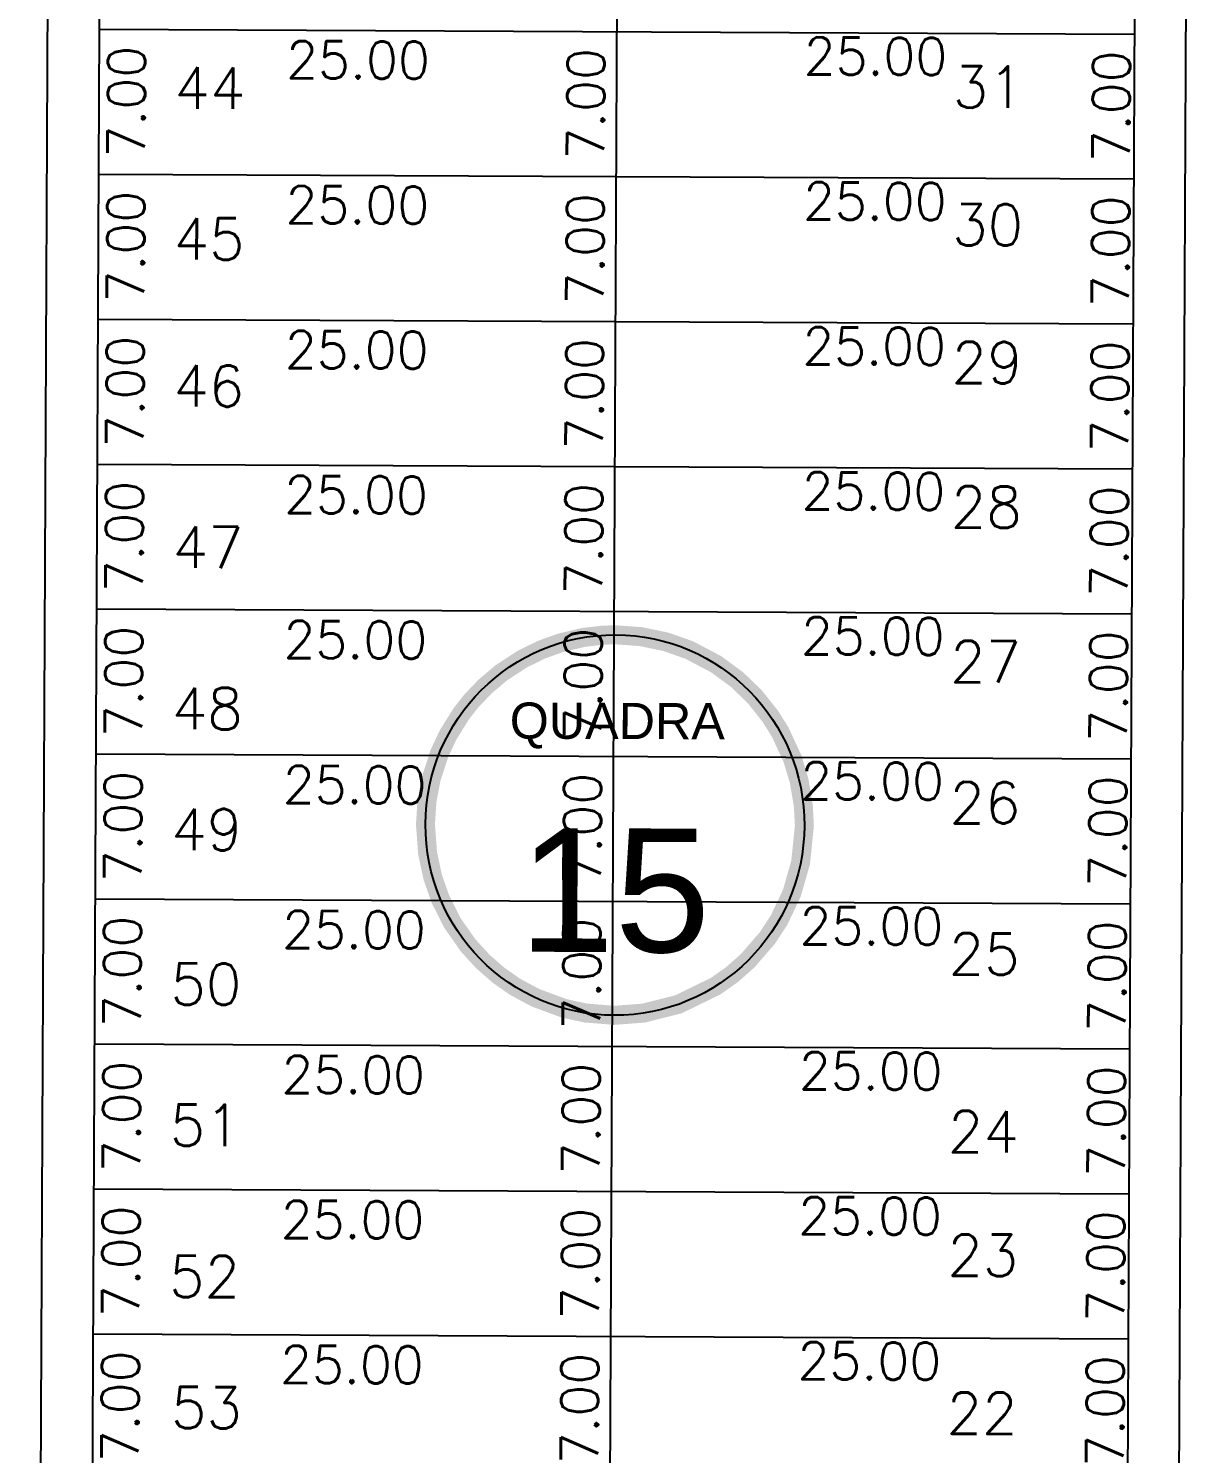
# Model space of a CAD drawing. Header units: millimetres. Extents: x -4430026 to 4783824, y 584 to 9593110.
# Drawn here: x 2677 to 2733.1, y 1837.5 to 1906.4 of the extents above; entities that cross this region are included whole.
import ezdxf
from ezdxf.enums import TextEntityAlignment as Align

# ---------------------------------------------------------------- set-up
doc = ezdxf.new("R2010")
doc.units = ezdxf.units.MM
for name, color, linetype in [('Calçada', 1, 'Continuous'), ('Cota', 8, 'Continuous'), ('Lotes', 2, 'Continuous'), ('Numero de lotes', 5, 'Continuous'), ('númeraçãoquadras', 4, 'Continuous'), ('QUADRA', 4, 'Continuous')]:
    doc.layers.add(name, color=color, linetype=linetype)
doc.styles.add('arcad1', font='romans.shx')
doc.styles.add('ROMANS', font='romans.shx')
doc.styles.add('STYLE1', font='sanss___.ttf')
doc.dimstyles.get("Standard").update_dxf_attribs({"dimtxt": 0.18, "dimasz": 0.18, "dimexe": 0.18, "dimexo": 0.0625, "dimgap": 0.09, "dimtad": 0, "dimtih": 1, "dimtoh": 1, "dimdec": 4, "dimzin": 0, "dimdsep": 46, "dimtxsty": 'Standard', "dimcen": 0.09, "dimadec": 0, "dimazin": 0, "dimtfac": 1, "dimtdec": 4, "dimtofl": 0, "dimtmove": 0, "dimatfit": 3, "dimfxl": 1, "dimtolj": 1, "dimtzin": 0, "dimarcsym": 0})

# ---------------------------------------------------------------- blocks, each defined once
blk = doc.blocks.new('NUM_quadra')
at = {"color": 6, "const_width": 0.02}
blk.add_lwpolyline([(-0.0134, 0.1996), (-0.034, 0.1971), (-0.0579, 0.1914), (-0.0779, 0.1842), (-0.0981, 0.1743), (-0.1208, 0.1594), (-0.1377, 0.145), (-0.1521, 0.1299), (-0.1625, 0.1166), (-0.1764, 0.0942), (-0.1852, 0.0754), (-0.1941, 0.0483), (-0.1985, 0.0243), (-0.2, 0), (-0.1977, -0.0299), (-0.1921, -0.0556), (-0.1839, -0.0786), (-0.1713, -0.1033), (-0.1546, -0.1269), (-0.1389, -0.1439), (-0.1219, -0.1586), (-0.1046, -0.1705), (-0.0831, -0.1819), (-0.0531, -0.1928), (-0.0302, -0.1977), (0, -0.2), (0.0309, -0.1976), (0.0677, -0.1882), (0.1069, -0.169), (0.124, -0.1569), (0.1407, -0.1421), (0.1614, -0.1181), (0.1737, -0.0992), (0.187, -0.071), (0.1962, -0.0386), (0.2, 0), (0.1989, 0.0205), (0.1943, 0.0473), (0.1871, 0.0707), (0.1741, 0.0984), (0.1635, 0.1151), (0.1472, 0.1354), (0.1285, 0.1533), (0.1063, 0.1694), (0.0782, 0.1841), (0.0533, 0.1928), (0.0267, 0.1982), (0, 0.2)], close=True, dxfattribs=at)
blk.add_circle((0, 0), 0.2)
at = {"color": 3, "insert": (-0.1114, 0.1285), "char_height": 0.038, "width": 0.2663, "attachment_point": 1, "style": 'STYLE1'}
blk.add_mtext('\\fArial|b0|i0|c0|p34;QUADRA', dxfattribs=at)
at = {"color": 3, "style": 'STYLE1'}
blk.add_attdef('00', text='', height=0.13, dxfattribs=at).set_placement((0, -0.1335), align=Align.CENTER)
blk = doc.blocks.new('*D12729')
at = {"layer": 'DEFPOINTS', "color": 0}
for p in [(2680.136, 1843.323), (2705.135, 1843.204), (2705.112, 1838.174)]:
    blk.add_point(p, dxfattribs=at)
at = {"layer": 'Cota', "color": 41, "insert": (2692.629, 1841.833), "char_height": 1.8, "attachment_point": 5, "rotation": 359.72858, "style": 'ROMANS'}
blk.add_mtext('\\A1;25.00', dxfattribs=at)
blk = doc.blocks.new('*D12730')
at = {"layer": 'DEFPOINTS', "color": 0}
for p in [(2705.135, 1843.204), (2730.135, 1843.086), (2705.113, 1838.472)]:
    blk.add_point(p, dxfattribs=at)
at = {"layer": 'Cota', "color": 41, "insert": (2717.63, 1842.012), "char_height": 1.8, "attachment_point": 5, "rotation": 359.72858, "style": 'ROMANS'}
blk.add_mtext('\\A1;25.00', dxfattribs=at)
blk = doc.blocks.new('*D12731')
at = {"layer": 'DEFPOINTS', "color": 0}
for p in [(2680.136, 1843.323), (2685.052, 1843.3), (2680.103, 1836.323)]:
    blk.add_point(p, dxfattribs=at)
at = {"layer": 'Cota', "color": 41, "insert": (2681.436, 1839.817), "char_height": 1.8, "attachment_point": 5, "rotation": 89.72858, "style": 'ROMANS'}
blk.add_mtext('\\A1;7.00', dxfattribs=at)
blk = doc.blocks.new('*D12732')
at = {"layer": 'DEFPOINTS', "color": 0}
for p in [(2701.439, 1843.222), (2701.406, 1836.222), (2707.216, 1836.195)]:
    blk.add_point(p, dxfattribs=at)
at = {"layer": 'Cota', "color": 41, "insert": (2703.633, 1839.712), "char_height": 1.8, "attachment_point": 5, "rotation": 89.72858, "style": 'ROMANS'}
blk.add_mtext('\\A1;7.00', dxfattribs=at)
blk = doc.blocks.new('*D12733')
at = {"layer": 'DEFPOINTS', "color": 0}
for p in [(2727.808, 1843.097), (2727.775, 1836.097), (2732.602, 1836.074)]:
    blk.add_point(p, dxfattribs=at)
at = {"layer": 'Cota', "color": 41, "insert": (2729.019, 1839.591), "char_height": 1.8, "attachment_point": 5, "rotation": 89.72858, "style": 'ROMANS'}
blk.add_mtext('\\A1;7.00', dxfattribs=at)
blk = doc.blocks.new('*D12734')
at = {"layer": 'DEFPOINTS', "color": 0}
for p in [(2680.169, 1850.323), (2705.169, 1850.204), (2705.145, 1845.174)]:
    blk.add_point(p, dxfattribs=at)
at = {"layer": 'Cota', "color": 41, "insert": (2692.662, 1848.833), "char_height": 1.8, "attachment_point": 5, "rotation": 359.72858, "style": 'ROMANS'}
blk.add_mtext('\\A1;25.00', dxfattribs=at)
blk = doc.blocks.new('*D12735')
at = {"layer": 'DEFPOINTS', "color": 0}
for p in [(2705.169, 1850.204), (2730.168, 1850.086), (2705.146, 1845.472)]:
    blk.add_point(p, dxfattribs=at)
at = {"layer": 'Cota', "color": 41, "insert": (2717.663, 1849.012), "char_height": 1.8, "attachment_point": 5, "rotation": 359.72858, "style": 'ROMANS'}
blk.add_mtext('\\A1;25.00', dxfattribs=at)
blk = doc.blocks.new('*D12736')
at = {"layer": 'DEFPOINTS', "color": 0}
for p in [(2680.169, 1850.323), (2685.085, 1850.3), (2680.136, 1843.323)]:
    blk.add_point(p, dxfattribs=at)
at = {"layer": 'Cota', "color": 41, "insert": (2681.469, 1846.817), "char_height": 1.8, "attachment_point": 5, "rotation": 89.72858, "style": 'ROMANS'}
blk.add_mtext('\\A1;7.00', dxfattribs=at)
blk = doc.blocks.new('*D12737')
at = {"layer": 'DEFPOINTS', "color": 0}
for p in [(2701.473, 1850.222), (2701.439, 1843.222), (2707.249, 1843.194)]:
    blk.add_point(p, dxfattribs=at)
at = {"layer": 'Cota', "color": 41, "insert": (2703.666, 1846.711), "char_height": 1.8, "attachment_point": 5, "rotation": 89.72858, "style": 'ROMANS'}
blk.add_mtext('\\A1;7.00', dxfattribs=at)
blk = doc.blocks.new('*D12738')
at = {"layer": 'DEFPOINTS', "color": 0}
for p in [(2727.841, 1850.097), (2727.808, 1843.097), (2732.635, 1843.074)]:
    blk.add_point(p, dxfattribs=at)
at = {"layer": 'Cota', "color": 41, "insert": (2729.052, 1846.591), "char_height": 1.8, "attachment_point": 5, "rotation": 89.72858, "style": 'ROMANS'}
blk.add_mtext('\\A1;7.00', dxfattribs=at)
blk = doc.blocks.new('*D12739')
at = {"layer": 'DEFPOINTS', "color": 0}
for p in [(2680.202, 1857.323), (2705.202, 1857.204), (2705.178, 1852.174)]:
    blk.add_point(p, dxfattribs=at)
at = {"layer": 'Cota', "color": 41, "insert": (2692.695, 1855.833), "char_height": 1.8, "attachment_point": 5, "rotation": 359.72858, "style": 'ROMANS'}
blk.add_mtext('\\A1;25.00', dxfattribs=at)
blk = doc.blocks.new('*D12740')
at = {"layer": 'DEFPOINTS', "color": 0}
for p in [(2705.202, 1857.204), (2730.202, 1857.086), (2705.179, 1852.472)]:
    blk.add_point(p, dxfattribs=at)
at = {"layer": 'Cota', "color": 41, "insert": (2717.696, 1856.012), "char_height": 1.8, "attachment_point": 5, "rotation": 359.72858, "style": 'ROMANS'}
blk.add_mtext('\\A1;25.00', dxfattribs=at)
blk = doc.blocks.new('*D12741')
at = {"layer": 'DEFPOINTS', "color": 0}
for p in [(2680.202, 1857.323), (2685.118, 1857.299), (2680.169, 1850.323)]:
    blk.add_point(p, dxfattribs=at)
at = {"layer": 'Cota', "color": 41, "insert": (2681.502, 1853.817), "char_height": 1.8, "attachment_point": 5, "rotation": 89.72858, "style": 'ROMANS'}
blk.add_mtext('\\A1;7.00', dxfattribs=at)
blk = doc.blocks.new('*D12742')
at = {"layer": 'DEFPOINTS', "color": 0}
for p in [(2701.506, 1857.222), (2701.473, 1850.222), (2707.283, 1850.194)]:
    blk.add_point(p, dxfattribs=at)
at = {"layer": 'Cota', "color": 41, "insert": (2703.699, 1853.711), "char_height": 1.8, "attachment_point": 5, "rotation": 89.72858, "style": 'ROMANS'}
blk.add_mtext('\\A1;7.00', dxfattribs=at)
blk = doc.blocks.new('*D12743')
at = {"layer": 'DEFPOINTS', "color": 0}
for p in [(2727.874, 1857.097), (2727.841, 1850.097), (2732.668, 1850.074)]:
    blk.add_point(p, dxfattribs=at)
at = {"layer": 'Cota', "color": 41, "insert": (2729.085, 1853.591), "char_height": 1.8, "attachment_point": 5, "rotation": 89.72858, "style": 'ROMANS'}
blk.add_mtext('\\A1;7.00', dxfattribs=at)
blk = doc.blocks.new('*D12744')
at = {"layer": 'DEFPOINTS', "color": 0}
for p in [(2680.235, 1864.323), (2705.235, 1864.204), (2705.211, 1859.174)]:
    blk.add_point(p, dxfattribs=at)
at = {"layer": 'Cota', "color": 41, "insert": (2692.728, 1862.833), "char_height": 1.8, "attachment_point": 5, "rotation": 359.72858, "style": 'ROMANS'}
blk.add_mtext('\\A1;25.00', dxfattribs=at)
blk = doc.blocks.new('*D12745')
at = {"layer": 'DEFPOINTS', "color": 0}
for p in [(2705.235, 1864.204), (2730.235, 1864.086), (2705.213, 1859.471)]:
    blk.add_point(p, dxfattribs=at)
at = {"layer": 'Cota', "color": 41, "insert": (2717.729, 1863.012), "char_height": 1.8, "attachment_point": 5, "rotation": 359.72858, "style": 'ROMANS'}
blk.add_mtext('\\A1;25.00', dxfattribs=at)
blk = doc.blocks.new('*D12746')
at = {"layer": 'DEFPOINTS', "color": 0}
for p in [(2680.235, 1864.323), (2685.152, 1864.299), (2680.202, 1857.323)]:
    blk.add_point(p, dxfattribs=at)
at = {"layer": 'Cota', "color": 41, "insert": (2681.535, 1860.816), "char_height": 1.8, "attachment_point": 5, "rotation": 89.72858, "style": 'ROMANS'}
blk.add_mtext('\\A1;7.00', dxfattribs=at)
blk = doc.blocks.new('*D12747')
at = {"layer": 'DEFPOINTS', "color": 0}
for p in [(2701.539, 1864.222), (2701.506, 1857.222), (2707.316, 1857.194)]:
    blk.add_point(p, dxfattribs=at)
at = {"layer": 'Cota', "color": 41, "insert": (2703.732, 1860.711), "char_height": 1.8, "attachment_point": 5, "rotation": 89.72858, "style": 'ROMANS'}
blk.add_mtext('\\A1;7.00', dxfattribs=at)
blk = doc.blocks.new('*D12748')
at = {"layer": 'DEFPOINTS', "color": 0}
for p in [(2727.907, 1864.097), (2727.874, 1857.097), (2732.701, 1857.074)]:
    blk.add_point(p, dxfattribs=at)
at = {"layer": 'Cota', "color": 41, "insert": (2729.118, 1860.591), "char_height": 1.8, "attachment_point": 5, "rotation": 89.72858, "style": 'ROMANS'}
blk.add_mtext('\\A1;7.00', dxfattribs=at)
blk = doc.blocks.new('*D12749')
at = {"layer": 'DEFPOINTS', "color": 0}
for p in [(2680.268, 1871.323), (2705.268, 1871.204), (2705.244, 1866.174)]:
    blk.add_point(p, dxfattribs=at)
at = {"layer": 'Cota', "color": 41, "insert": (2692.761, 1869.833), "char_height": 1.8, "attachment_point": 5, "rotation": 359.72858, "style": 'ROMANS'}
blk.add_mtext('\\A1;25.00', dxfattribs=at)
blk = doc.blocks.new('*D12750')
at = {"layer": 'DEFPOINTS', "color": 0}
for p in [(2705.268, 1871.204), (2730.268, 1871.086), (2705.246, 1866.471)]:
    blk.add_point(p, dxfattribs=at)
at = {"layer": 'Cota', "color": 41, "insert": (2717.763, 1870.012), "char_height": 1.8, "attachment_point": 5, "rotation": 359.72858, "style": 'ROMANS'}
blk.add_mtext('\\A1;25.00', dxfattribs=at)
blk = doc.blocks.new('*D12751')
at = {"layer": 'DEFPOINTS', "color": 0}
for p in [(2680.268, 1871.323), (2685.185, 1871.299), (2680.235, 1864.323)]:
    blk.add_point(p, dxfattribs=at)
at = {"layer": 'Cota', "color": 41, "insert": (2681.568, 1867.816), "char_height": 1.8, "attachment_point": 5, "rotation": 89.72858, "style": 'ROMANS'}
blk.add_mtext('\\A1;7.00', dxfattribs=at)
blk = doc.blocks.new('*D12752')
at = {"layer": 'DEFPOINTS', "color": 0}
for p in [(2701.572, 1871.222), (2701.539, 1864.222), (2707.349, 1864.194)]:
    blk.add_point(p, dxfattribs=at)
at = {"layer": 'Cota', "color": 41, "insert": (2703.766, 1867.711), "char_height": 1.8, "attachment_point": 5, "rotation": 89.72858, "style": 'ROMANS'}
blk.add_mtext('\\A1;7.00', dxfattribs=at)
blk = doc.blocks.new('*D12753')
at = {"layer": 'DEFPOINTS', "color": 0}
for p in [(2727.941, 1871.097), (2727.907, 1864.097), (2732.735, 1864.074)]:
    blk.add_point(p, dxfattribs=at)
at = {"layer": 'Cota', "color": 41, "insert": (2729.151, 1867.591), "char_height": 1.8, "attachment_point": 5, "rotation": 89.72858, "style": 'ROMANS'}
blk.add_mtext('\\A1;7.00', dxfattribs=at)
blk = doc.blocks.new('*D12754')
at = {"layer": 'DEFPOINTS', "color": 0}
for p in [(2680.302, 1878.323), (2705.301, 1878.204), (2705.277, 1873.174)]:
    blk.add_point(p, dxfattribs=at)
at = {"layer": 'Cota', "color": 41, "insert": (2692.795, 1876.833), "char_height": 1.8, "attachment_point": 5, "rotation": 359.72858, "style": 'ROMANS'}
blk.add_mtext('\\A1;25.00', dxfattribs=at)
blk = doc.blocks.new('*D12755')
at = {"layer": 'DEFPOINTS', "color": 0}
for p in [(2705.301, 1878.204), (2730.301, 1878.086), (2705.279, 1873.471)]:
    blk.add_point(p, dxfattribs=at)
at = {"layer": 'Cota', "color": 41, "insert": (2717.796, 1877.012), "char_height": 1.8, "attachment_point": 5, "rotation": 359.72858, "style": 'ROMANS'}
blk.add_mtext('\\A1;25.00', dxfattribs=at)
blk = doc.blocks.new('*D12756')
at = {"layer": 'DEFPOINTS', "color": 0}
for p in [(2680.302, 1878.323), (2685.218, 1878.299), (2680.268, 1871.323)]:
    blk.add_point(p, dxfattribs=at)
at = {"layer": 'Cota', "color": 41, "insert": (2681.601, 1874.816), "char_height": 1.8, "attachment_point": 5, "rotation": 89.72858, "style": 'ROMANS'}
blk.add_mtext('\\A1;7.00', dxfattribs=at)
blk = doc.blocks.new('*D12757')
at = {"layer": 'DEFPOINTS', "color": 0}
for p in [(2701.605, 1878.222), (2701.572, 1871.222), (2707.382, 1871.194)]:
    blk.add_point(p, dxfattribs=at)
at = {"layer": 'Cota', "color": 41, "insert": (2703.799, 1874.711), "char_height": 1.8, "attachment_point": 5, "rotation": 89.72858, "style": 'ROMANS'}
blk.add_mtext('\\A1;7.00', dxfattribs=at)
blk = doc.blocks.new('*D12758')
at = {"layer": 'DEFPOINTS', "color": 0}
for p in [(2727.974, 1878.097), (2727.941, 1871.097), (2732.768, 1871.074)]:
    blk.add_point(p, dxfattribs=at)
at = {"layer": 'Cota', "color": 41, "insert": (2729.184, 1874.591), "char_height": 1.8, "attachment_point": 5, "rotation": 89.72858, "style": 'ROMANS'}
blk.add_mtext('\\A1;7.00', dxfattribs=at)
blk = doc.blocks.new('*D12759')
at = {"layer": 'DEFPOINTS', "color": 0}
for p in [(2680.335, 1885.322), (2705.334, 1885.204), (2705.311, 1880.174)]:
    blk.add_point(p, dxfattribs=at)
at = {"layer": 'Cota', "color": 41, "insert": (2692.828, 1883.833), "char_height": 1.8, "attachment_point": 5, "rotation": 359.72858, "style": 'ROMANS'}
blk.add_mtext('\\A1;25.00', dxfattribs=at)
blk = doc.blocks.new('*D12760')
at = {"layer": 'DEFPOINTS', "color": 0}
for p in [(2705.334, 1885.204), (2730.334, 1885.086), (2705.312, 1880.471)]:
    blk.add_point(p, dxfattribs=at)
at = {"layer": 'Cota', "color": 41, "insert": (2717.829, 1884.012), "char_height": 1.8, "attachment_point": 5, "rotation": 359.72858, "style": 'ROMANS'}
blk.add_mtext('\\A1;25.00', dxfattribs=at)
blk = doc.blocks.new('*D12761')
at = {"layer": 'DEFPOINTS', "color": 0}
for p in [(2680.335, 1885.322), (2685.251, 1885.299), (2680.302, 1878.323)]:
    blk.add_point(p, dxfattribs=at)
at = {"layer": 'Cota', "color": 41, "insert": (2681.635, 1881.816), "char_height": 1.8, "attachment_point": 5, "rotation": 89.72858, "style": 'ROMANS'}
blk.add_mtext('\\A1;7.00', dxfattribs=at)
blk = doc.blocks.new('*D12762')
at = {"layer": 'DEFPOINTS', "color": 0}
for p in [(2701.638, 1885.222), (2701.605, 1878.222), (2707.415, 1878.194)]:
    blk.add_point(p, dxfattribs=at)
at = {"layer": 'Cota', "color": 41, "insert": (2703.832, 1881.711), "char_height": 1.8, "attachment_point": 5, "rotation": 89.72858, "style": 'ROMANS'}
blk.add_mtext('\\A1;7.00', dxfattribs=at)
blk = doc.blocks.new('*D12763')
at = {"layer": 'DEFPOINTS', "color": 0}
for p in [(2728.007, 1885.097), (2727.974, 1878.097), (2732.801, 1878.074)]:
    blk.add_point(p, dxfattribs=at)
at = {"layer": 'Cota', "color": 41, "insert": (2729.218, 1881.591), "char_height": 1.8, "attachment_point": 5, "rotation": 89.72858, "style": 'ROMANS'}
blk.add_mtext('\\A1;7.00', dxfattribs=at)
blk = doc.blocks.new('*D12764')
at = {"layer": 'DEFPOINTS', "color": 0}
for p in [(2680.368, 1892.322), (2705.368, 1892.204), (2705.344, 1887.173)]:
    blk.add_point(p, dxfattribs=at)
at = {"layer": 'Cota', "color": 41, "insert": (2692.861, 1890.833), "char_height": 1.8, "attachment_point": 5, "rotation": 359.72858, "style": 'ROMANS'}
blk.add_mtext('\\A1;25.00', dxfattribs=at)
blk = doc.blocks.new('*D12765')
at = {"layer": 'DEFPOINTS', "color": 0}
for p in [(2705.368, 1892.204), (2730.367, 1892.086), (2705.345, 1887.471)]:
    blk.add_point(p, dxfattribs=at)
at = {"layer": 'Cota', "color": 41, "insert": (2717.862, 1891.012), "char_height": 1.8, "attachment_point": 5, "rotation": 359.72858, "style": 'ROMANS'}
blk.add_mtext('\\A1;25.00', dxfattribs=at)
blk = doc.blocks.new('*D12766')
at = {"layer": 'DEFPOINTS', "color": 0}
for p in [(2680.368, 1892.322), (2685.284, 1892.299), (2680.335, 1885.322)]:
    blk.add_point(p, dxfattribs=at)
at = {"layer": 'Cota', "color": 41, "insert": (2681.668, 1888.816), "char_height": 1.8, "attachment_point": 5, "rotation": 89.72858, "style": 'ROMANS'}
blk.add_mtext('\\A1;7.00', dxfattribs=at)
blk = doc.blocks.new('*D12767')
at = {"layer": 'DEFPOINTS', "color": 0}
for p in [(2701.672, 1892.221), (2701.638, 1885.222), (2707.448, 1885.194)]:
    blk.add_point(p, dxfattribs=at)
at = {"layer": 'Cota', "color": 41, "insert": (2703.865, 1888.711), "char_height": 1.8, "attachment_point": 5, "rotation": 89.72858, "style": 'ROMANS'}
blk.add_mtext('\\A1;7.00', dxfattribs=at)
blk = doc.blocks.new('*D12768')
at = {"layer": 'DEFPOINTS', "color": 0}
for p in [(2728.04, 1892.097), (2728.007, 1885.097), (2732.834, 1885.074)]:
    blk.add_point(p, dxfattribs=at)
at = {"layer": 'Cota', "color": 41, "insert": (2729.251, 1888.591), "char_height": 1.8, "attachment_point": 5, "rotation": 89.72858, "style": 'ROMANS'}
blk.add_mtext('\\A1;7.00', dxfattribs=at)
blk = doc.blocks.new('*D12769')
at = {"layer": 'DEFPOINTS', "color": 0}
for p in [(2680.401, 1899.322), (2705.401, 1899.204), (2705.377, 1894.173)]:
    blk.add_point(p, dxfattribs=at)
at = {"layer": 'Cota', "color": 41, "insert": (2692.894, 1897.833), "char_height": 1.8, "attachment_point": 5, "rotation": 359.72858, "style": 'ROMANS'}
blk.add_mtext('\\A1;25.00', dxfattribs=at)
blk = doc.blocks.new('*D12770')
at = {"layer": 'DEFPOINTS', "color": 0}
for p in [(2705.401, 1899.204), (2730.4, 1899.085), (2705.378, 1894.471)]:
    blk.add_point(p, dxfattribs=at)
at = {"layer": 'Cota', "color": 41, "insert": (2717.895, 1898.012), "char_height": 1.8, "attachment_point": 5, "rotation": 359.72858, "style": 'ROMANS'}
blk.add_mtext('\\A1;25.00', dxfattribs=at)
blk = doc.blocks.new('*D12771')
at = {"layer": 'DEFPOINTS', "color": 0}
for p in [(2680.401, 1899.322), (2685.317, 1899.299), (2680.368, 1892.322)]:
    blk.add_point(p, dxfattribs=at)
at = {"layer": 'Cota', "color": 41, "insert": (2681.701, 1895.816), "char_height": 1.8, "attachment_point": 5, "rotation": 89.72858, "style": 'ROMANS'}
blk.add_mtext('\\A1;7.00', dxfattribs=at)
blk = doc.blocks.new('*D12772')
at = {"layer": 'DEFPOINTS', "color": 0}
for p in [(2701.705, 1899.221), (2701.672, 1892.221), (2707.482, 1892.194)]:
    blk.add_point(p, dxfattribs=at)
at = {"layer": 'Cota', "color": 41, "insert": (2703.898, 1895.711), "char_height": 1.8, "attachment_point": 5, "rotation": 89.72858, "style": 'ROMANS'}
blk.add_mtext('\\A1;7.00', dxfattribs=at)
blk = doc.blocks.new('*D12773')
at = {"layer": 'DEFPOINTS', "color": 0}
for p in [(2728.073, 1899.096), (2728.04, 1892.097), (2732.867, 1892.074)]:
    blk.add_point(p, dxfattribs=at)
at = {"layer": 'Cota', "color": 41, "insert": (2729.284, 1895.591), "char_height": 1.8, "attachment_point": 5, "rotation": 89.72858, "style": 'ROMANS'}
blk.add_mtext('\\A1;7.00', dxfattribs=at)
blk = doc.blocks.new('*D12774')
at = {"layer": 'DEFPOINTS', "color": 0}
for p in [(2680.434, 1906.322), (2705.434, 1906.204), (2705.41, 1901.173)]:
    blk.add_point(p, dxfattribs=at)
at = {"layer": 'Cota', "color": 41, "insert": (2692.927, 1904.832), "char_height": 1.8, "attachment_point": 5, "rotation": 359.72858, "style": 'ROMANS'}
blk.add_mtext('\\A1;25.00', dxfattribs=at)
blk = doc.blocks.new('*D12775')
at = {"layer": 'DEFPOINTS', "color": 0}
for p in [(2705.434, 1906.204), (2730.434, 1906.085), (2705.411, 1901.471)]:
    blk.add_point(p, dxfattribs=at)
at = {"layer": 'Cota', "color": 41, "insert": (2717.928, 1905.012), "char_height": 1.8, "attachment_point": 5, "rotation": 359.72858, "style": 'ROMANS'}
blk.add_mtext('\\A1;25.00', dxfattribs=at)
blk = doc.blocks.new('*D12776')
at = {"layer": 'DEFPOINTS', "color": 0}
for p in [(2680.434, 1906.322), (2685.351, 1906.299), (2680.401, 1899.322)]:
    blk.add_point(p, dxfattribs=at)
at = {"layer": 'Cota', "color": 41, "insert": (2681.734, 1902.816), "char_height": 1.8, "attachment_point": 5, "rotation": 89.72858, "style": 'ROMANS'}
blk.add_mtext('\\A1;7.00', dxfattribs=at)
blk = doc.blocks.new('*D12777')
at = {"layer": 'DEFPOINTS', "color": 0}
for p in [(2701.738, 1906.221), (2701.705, 1899.221), (2707.515, 1899.194)]:
    blk.add_point(p, dxfattribs=at)
at = {"layer": 'Cota', "color": 41, "insert": (2703.931, 1902.711), "char_height": 1.8, "attachment_point": 5, "rotation": 89.72858, "style": 'ROMANS'}
blk.add_mtext('\\A1;7.00', dxfattribs=at)
blk = doc.blocks.new('*D12778')
at = {"layer": 'DEFPOINTS', "color": 0}
for p in [(2728.106, 1906.096), (2728.073, 1899.096), (2732.9, 1899.074)]:
    blk.add_point(p, dxfattribs=at)
at = {"layer": 'Cota', "color": 41, "insert": (2729.317, 1902.591), "char_height": 1.8, "attachment_point": 5, "rotation": 89.72858, "style": 'ROMANS'}
blk.add_mtext('\\A1;7.00', dxfattribs=at)
blk = doc.blocks.new('*D12781')
at = {"layer": 'DEFPOINTS', "color": 0}
for p in [(2680.467, 1913.322), (2685.384, 1913.299), (2680.434, 1906.322)]:
    blk.add_point(p, dxfattribs=at)
at = {"layer": 'Cota', "color": 41, "insert": (2681.767, 1909.816), "char_height": 1.8, "attachment_point": 5, "rotation": 89.72858, "style": 'ROMANS'}
blk.add_mtext('\\A1;7.00', dxfattribs=at)
blk = doc.blocks.new('*D12782')
at = {"layer": 'DEFPOINTS', "color": 0}
for p in [(2701.771, 1913.221), (2701.738, 1906.221), (2707.548, 1906.194)]:
    blk.add_point(p, dxfattribs=at)
at = {"layer": 'Cota', "color": 41, "insert": (2703.964, 1909.711), "char_height": 1.8, "attachment_point": 5, "rotation": 89.72858, "style": 'ROMANS'}
blk.add_mtext('\\A1;7.00', dxfattribs=at)
blk = doc.blocks.new('*D12783')
at = {"layer": 'DEFPOINTS', "color": 0}
for p in [(2728.14, 1913.096), (2728.106, 1906.096), (2732.934, 1906.074)]:
    blk.add_point(p, dxfattribs=at)
at = {"layer": 'Cota', "color": 41, "insert": (2729.35, 1909.591), "char_height": 1.8, "attachment_point": 5, "rotation": 89.72858, "style": 'ROMANS'}
blk.add_mtext('\\A1;7.00', dxfattribs=at)

msp = doc.modelspace()

# ---------------------------------------------------------------- linework, layer by layer
at = {"layer": 'Calçada'}
for p, q in [((2731.993, 1707.566, 2.439), (2733.147, 1951.038, 2.439)), ((2677.004, 1709.952, 2.439), (2678.143, 1950.323, 2.439))]:
    msp.add_line(p, q, dxfattribs=at)
at = {"layer": 'Lotes'}
for p, q in [((2704.482, 1705.194, 2.439), (2705.661, 1954.181, 2.439)), ((2680.434, 1906.322, 2.439), (2730.434, 1906.085, 2.439)), ((2680.401, 1899.322, 2.439), (2730.4, 1899.085, 2.439)), ((2680.368, 1892.322, 2.439), (2730.367, 1892.086, 2.439)), ((2680.335, 1885.322, 2.439), (2730.334, 1885.086, 2.439)), ((2680.302, 1878.323, 2.439), (2730.301, 1878.086, 2.439)), ((2680.268, 1871.323, 2.439), (2730.268, 1871.086, 2.439)), ((2680.235, 1864.323, 2.439), (2730.235, 1864.086, 2.439)), ((2680.202, 1857.323, 2.439), (2730.202, 1857.086, 2.439)), ((2680.169, 1850.323, 2.439), (2730.168, 1850.086, 2.439)), ((2680.136, 1843.323, 2.439), (2730.135, 1843.086, 2.439))]:
    msp.add_line(p, q, dxfattribs=at)
at = {"layer": 'QUADRA', "elevation": 2.439}
msp.add_lwpolyline([(2680.659, 1953.732), (2730.664, 1954.63), (2729.476, 1703.923, -0.003268), (2679.488, 1706.629), (2680.659, 1953.732)], format="xyb", close=True, dxfattribs=at)

# ---------------------------------------------------------------- block references
at = {"layer": 'númeraçãoquadras', "linetype": 'ByBlock', "extrusion": (0.084423, -0.000343131, 0.99643)}
ref = msp.add_blockref('NUM_quadra', (1878.868, -2687.886, 230.182), dxfattribs=dict(at, xscale=45.93175888062505, yscale=45.93175888063583, zscale=45.9317585301846, rotation=270.0385460290153))
ref.add_attrib('00', '15', dxfattribs={"layer": '0', "color": 3, "extrusion": (0.084423, -0.000343131, 0.99643), "height": 5.9711, "rotation": 270.03855, "style": 'STYLE1'}).set_placement((1872.737, -2687.89, 230.182), align=Align.CENTER)

# ---------------------------------------------------------------- texts
at = {"layer": 'Numero de lotes', "style": 'arcad1'}
for s, p in [('44', (2685.769, 1903.474, 2.439)), ('31', (2723.378, 1903.524, 2.439)), ('30', (2723.347, 1896.871, 2.439)), ('45', (2685.734, 1896.191, 2.439)), ('29', (2723.315, 1890.219, 2.439)), ('46', (2685.715, 1889.089, 2.439)), ('28', (2723.282, 1883.242, 2.439)), ('47', (2685.678, 1881.301, 2.439)), ('27', (2723.247, 1875.778, 2.439)), ('48', (2685.641, 1873.513, 2.439)), ('26', (2723.215, 1868.963, 2.439)), ('49', (2685.613, 1867.671, 2.439)), ('25', (2723.18, 1861.661, 2.439)), ('50', (2685.578, 1860.207, 2.439)), ('51', (2685.545, 1853.392, 2.439)), ('24', (2723.139, 1853.084, 2.439)), ('23', (2723.111, 1847.117, 2.439)), ('52', (2685.511, 1846.091, 2.439)), ('53', (2685.606, 1839.756, 2.439)), ('22', (2723.075, 1839.491, 2.439))]:
    msp.add_text(s, height=2, rotation=359.72858, dxfattribs=at).set_placement(p, align=Align.MIDDLE_CENTER)

# ---------------------------------------------------------------- dimensions: what is measured, and where the dimension line sits
at = {"layer": 'Cota'}
for p1, p2, distance, picture, middle in [((2680.434, 1906.322, 2.439), (2680.467, 1913.322, 2.439), -4.916, '*D12781', (2681.767, 1909.816, 2.439)), ((2701.771, 1913.221, 2.439), (2701.738, 1906.221, 2.439), 5.81, '*D12782', (2703.964, 1909.711, 2.439)), ((2728.14, 1913.096, 2.439), (2728.106, 1906.096, 2.439), 4.827, '*D12783', (2729.35, 1909.591, 2.439)), ((2680.401, 1899.322, 2.439), (2680.434, 1906.322, 2.439), -4.916, '*D12776', (2681.734, 1902.816, 2.439)), ((2680.434, 1906.322, 2.439), (2705.434, 1906.204, 2.439), -5.031, '*D12774', (2692.927, 1904.832, 2.439)), ((2701.738, 1906.221, 2.439), (2701.705, 1899.221, 2.439), 5.81, '*D12777', (2703.931, 1902.711, 2.439)), ((2730.434, 1906.085, 2.439), (2705.434, 1906.204, 2.439), 4.733, '*D12775', (2717.928, 1905.012, 2.439)), ((2728.106, 1906.096, 2.439), (2728.073, 1899.096, 2.439), 4.827, '*D12778', (2729.317, 1902.591, 2.439)), ((2680.368, 1892.322, 2.439), (2680.401, 1899.322, 2.439), -4.916, '*D12771', (2681.701, 1895.816, 2.439)), ((2680.401, 1899.322, 2.439), (2705.401, 1899.204, 2.439), -5.031, '*D12769', (2692.894, 1897.833, 2.439)), ((2701.705, 1899.221, 2.439), (2701.672, 1892.221, 2.439), 5.81, '*D12772', (2703.898, 1895.711, 2.439)), ((2730.4, 1899.085, 2.439), (2705.401, 1899.204, 2.439), 4.733, '*D12770', (2717.895, 1898.012, 2.439)), ((2728.073, 1899.096, 2.439), (2728.04, 1892.097, 2.439), 4.827, '*D12773', (2729.284, 1895.591, 2.439)), ((2680.335, 1885.322, 2.439), (2680.368, 1892.322, 2.439), -4.916, '*D12766', (2681.668, 1888.816, 2.439)), ((2680.368, 1892.322, 2.439), (2705.368, 1892.204, 2.439), -5.031, '*D12764', (2692.861, 1890.833, 2.439)), ((2701.672, 1892.221, 2.439), (2701.638, 1885.222, 2.439), 5.81, '*D12767', (2703.865, 1888.711, 2.439)), ((2730.367, 1892.086, 2.439), (2705.368, 1892.204, 2.439), 4.733, '*D12765', (2717.862, 1891.012, 2.439)), ((2728.04, 1892.097, 2.439), (2728.007, 1885.097, 2.439), 4.827, '*D12768', (2729.251, 1888.591, 2.439)), ((2680.302, 1878.323, 2.439), (2680.335, 1885.322, 2.439), -4.916, '*D12761', (2681.635, 1881.816, 2.439)), ((2680.335, 1885.322, 2.439), (2705.334, 1885.204, 2.439), -5.031, '*D12759', (2692.828, 1883.833, 2.439)), ((2701.638, 1885.222, 2.439), (2701.605, 1878.222, 2.439), 5.81, '*D12762', (2703.832, 1881.711, 2.439)), ((2730.334, 1885.086, 2.439), (2705.334, 1885.204, 2.439), 4.733, '*D12760', (2717.829, 1884.012, 2.439)), ((2728.007, 1885.097, 2.439), (2727.974, 1878.097, 2.439), 4.827, '*D12763', (2729.218, 1881.591, 2.439)), ((2680.268, 1871.323, 2.439), (2680.302, 1878.323, 2.439), -4.916, '*D12756', (2681.601, 1874.816, 2.439)), ((2680.302, 1878.323, 2.439), (2705.301, 1878.204, 2.439), -5.031, '*D12754', (2692.795, 1876.833, 2.439)), ((2701.605, 1878.222, 2.439), (2701.572, 1871.222, 2.439), 5.81, '*D12757', (2703.799, 1874.711, 2.439)), ((2730.301, 1878.086, 2.439), (2705.301, 1878.204, 2.439), 4.733, '*D12755', (2717.796, 1877.012, 2.439)), ((2727.974, 1878.097, 2.439), (2727.941, 1871.097, 2.439), 4.827, '*D12758', (2729.184, 1874.591, 2.439)), ((2680.235, 1864.323, 2.439), (2680.268, 1871.323, 2.439), -4.916, '*D12751', (2681.568, 1867.816, 2.439)), ((2680.268, 1871.323, 2.439), (2705.268, 1871.204, 2.439), -5.031, '*D12749', (2692.761, 1869.833, 2.439)), ((2701.572, 1871.222, 2.439), (2701.539, 1864.222, 2.439), 5.81, '*D12752', (2703.766, 1867.711, 2.439)), ((2730.268, 1871.086, 2.439), (2705.268, 1871.204, 2.439), 4.733, '*D12750', (2717.763, 1870.012, 2.439)), ((2727.941, 1871.097, 2.439), (2727.907, 1864.097, 2.439), 4.827, '*D12753', (2729.151, 1867.591, 2.439)), ((2680.202, 1857.323, 2.439), (2680.235, 1864.323, 2.439), -4.916, '*D12746', (2681.535, 1860.816, 2.439)), ((2680.235, 1864.323, 2.439), (2705.235, 1864.204, 2.439), -5.031, '*D12744', (2692.728, 1862.833, 2.439)), ((2701.539, 1864.222, 2.439), (2701.506, 1857.222, 2.439), 5.81, '*D12747', (2703.732, 1860.711, 2.439)), ((2730.235, 1864.086, 2.439), (2705.235, 1864.204, 2.439), 4.733, '*D12745', (2717.729, 1863.012, 2.439)), ((2727.907, 1864.097, 2.439), (2727.874, 1857.097, 2.439), 4.827, '*D12748', (2729.118, 1860.591, 2.439)), ((2680.169, 1850.323, 2.439), (2680.202, 1857.323, 2.439), -4.916, '*D12741', (2681.502, 1853.817, 2.439)), ((2680.202, 1857.323, 2.439), (2705.202, 1857.204, 2.439), -5.031, '*D12739', (2692.695, 1855.833, 2.439)), ((2701.506, 1857.222, 2.439), (2701.473, 1850.222, 2.439), 5.81, '*D12742', (2703.699, 1853.711, 2.439)), ((2730.202, 1857.086, 2.439), (2705.202, 1857.204, 2.439), 4.733, '*D12740', (2717.696, 1856.012, 2.439)), ((2727.874, 1857.097, 2.439), (2727.841, 1850.097, 2.439), 4.827, '*D12743', (2729.085, 1853.591, 2.439)), ((2680.136, 1843.323, 2.439), (2680.169, 1850.323, 2.439), -4.916, '*D12736', (2681.469, 1846.817, 2.439)), ((2680.169, 1850.323, 2.439), (2705.169, 1850.204, 2.439), -5.031, '*D12734', (2692.662, 1848.833, 2.439)), ((2701.473, 1850.222, 2.439), (2701.439, 1843.222, 2.439), 5.81, '*D12737', (2703.666, 1846.711, 2.439)), ((2730.168, 1850.086, 2.439), (2705.169, 1850.204, 2.439), 4.733, '*D12735', (2717.663, 1849.012, 2.439)), ((2727.841, 1850.097, 2.439), (2727.808, 1843.097, 2.439), 4.827, '*D12738', (2729.052, 1846.591, 2.439)), ((2680.103, 1836.323, 2.439), (2680.136, 1843.323, 2.439), -4.916, '*D12731', (2681.436, 1839.817, 2.439)), ((2680.136, 1843.323, 2.439), (2705.135, 1843.204, 2.439), -5.031, '*D12729', (2692.629, 1841.833, 2.439)), ((2701.439, 1843.222, 2.439), (2701.406, 1836.222, 2.439), 5.81, '*D12732', (2703.633, 1839.712, 2.439)), ((2730.135, 1843.086, 2.439), (2705.135, 1843.204, 2.439), 4.733, '*D12730', (2717.63, 1842.012, 2.439)), ((2727.808, 1843.097, 2.439), (2727.775, 1836.097, 2.439), 4.827, '*D12733', (2729.019, 1839.591, 2.439))]:
    dim = msp.add_aligned_dim(p1=p1, p2=p2, distance=distance, dimstyle='Standard', override={"dimtxt": 1.8, "dimexo": 0.063, "dimgap": 0, "dimtih": 0, "dimtoh": 0, "dimdec": 2, "dimzin": 4, "dimtxsty": 'ROMANS', "dimse1": 1, "dimse2": 1, "dimsd1": 1, "dimsd2": 1, "dimclrt": 41, "dimtfac": 1.2, "dimtdec": 2, "dimtix": 1, "dimtofl": 1, "dimtmove": 2, "dimfxl": 0.18, "dimfxlon": 1, "dimtvp": 2, "dimtzin": 4}, dxfattribs=at)
    dim.commit()
    dim.dimension.update_dxf_attribs({"geometry": picture, "text_midpoint": middle})

doc.saveas('drawing.dxf')
